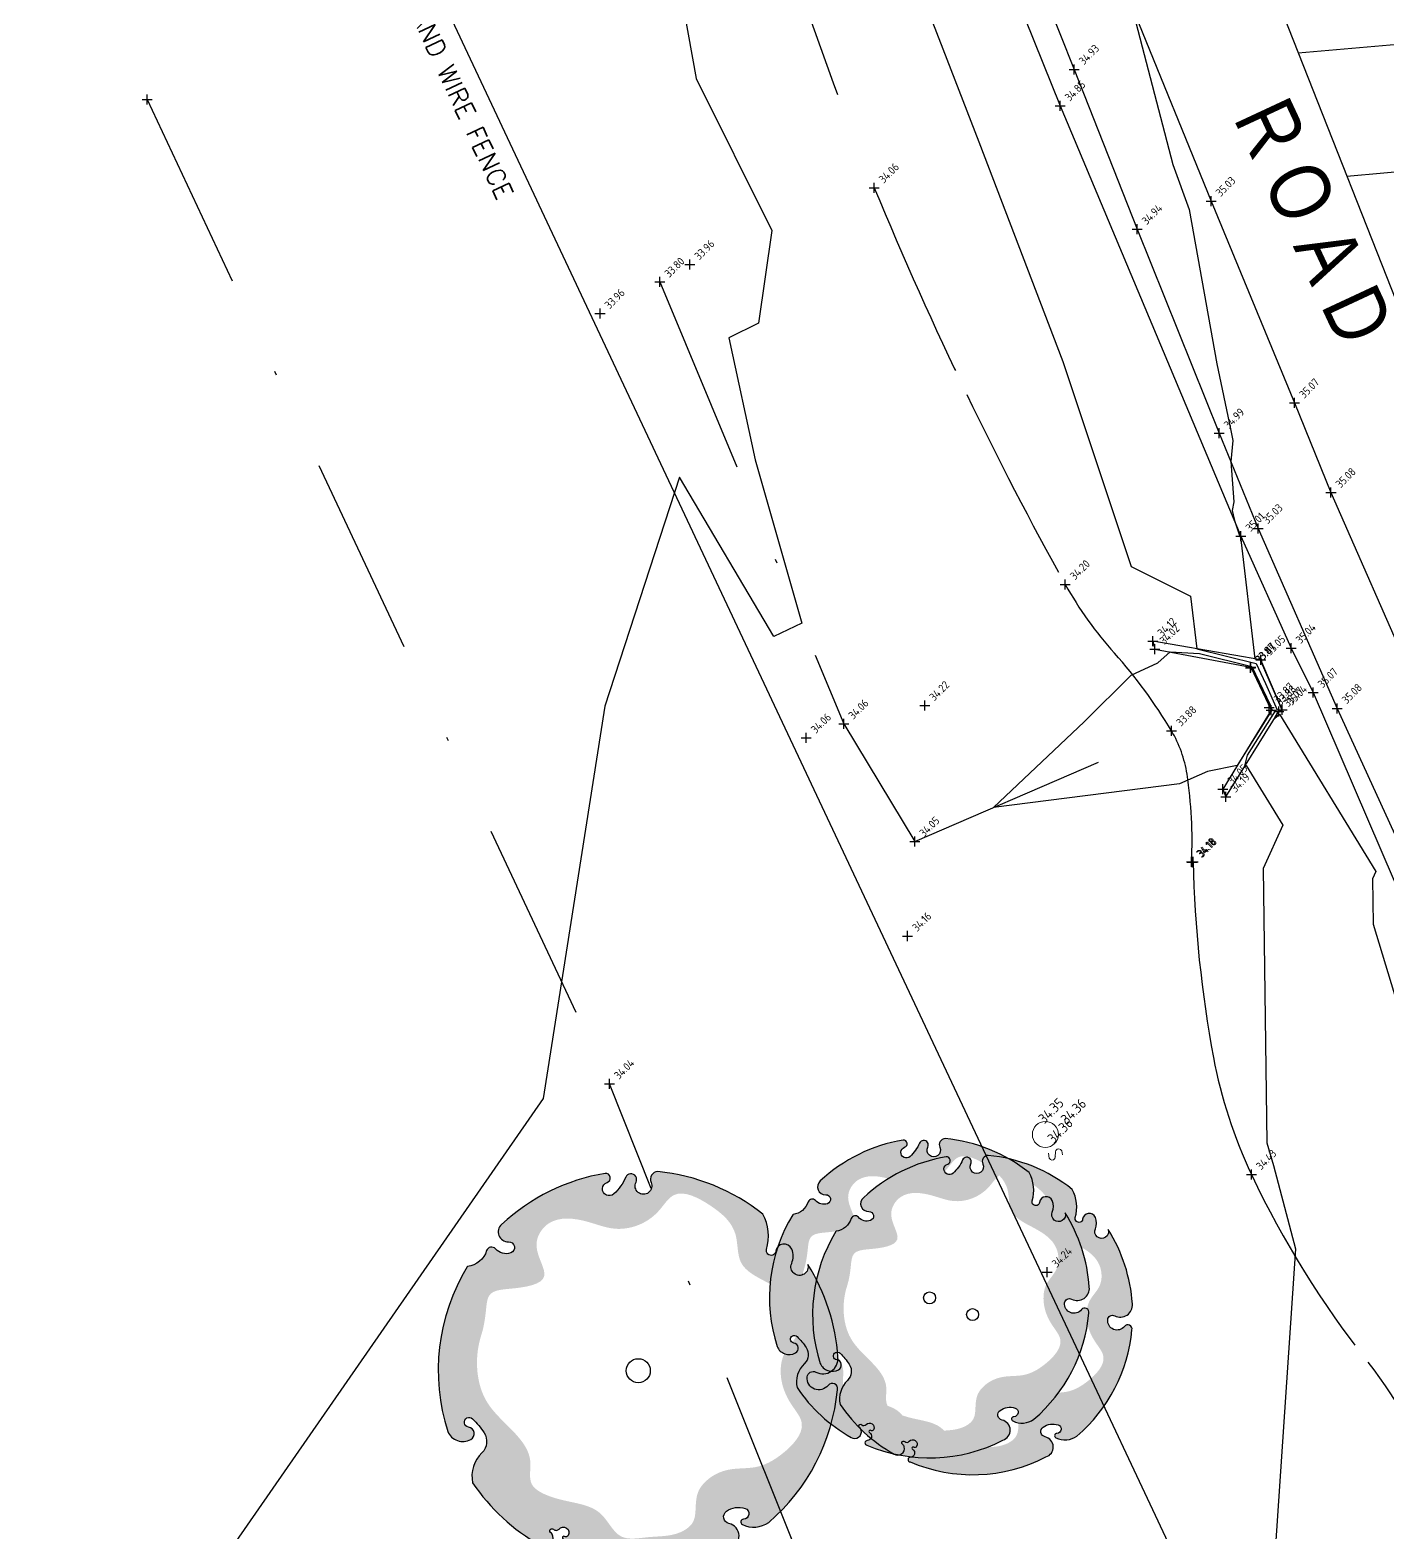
# Model space of a CAD drawing. Header units: metres. Extents: x 246075 to 247503, y 7418632 to 7419642.
# Drawn here: x 246805.18 to 246839.11, y 7419535.85 to 7419573.41 of the extents above; entities that cross this region are included whole.
import ezdxf
from ezdxf.enums import TextEntityAlignment as Align

# ---------------------------------------------------------------- set-up
doc = ezdxf.new("R2010")
doc.units = ezdxf.units.M
doc.linetypes.add('DASHDOT', pattern=[10, 5, -2.5, 0, -2.5])
for name, color, linetype in [('-TEXT', 7, 'Continuous'), ('103_TOE_OF_BATTER', 37, 'DASHDOT'), ('103_TOE_OF_BATTER-L', 37, 'DASHDOT'), ('103_TOE_OF_BATTER-S', 37, 'DASHDOT'), ('104_EXISTING_SURFACE-L', 35, 'Continuous'), ('104_EXISTING_SURFACE-S', 35, 'Continuous'), ('201_SINGLE_TREE-H', 63, 'Continuous'), ('201_SINGLE_TREE-S', 96, 'Continuous'), ('203_GROUP_TREES', 116, 'DASHDOT'), ('203_GROUP_TREES-L', 116, 'DASHDOT'), ('203_GROUP_TREES-S', 116, 'DASHDOT'), ('307_WING_WALL', 84, 'Continuous'), ('307_WING_WALL-L', 84, 'Continuous'), ('307_WING_WALL-S', 84, 'Continuous'), ('321_INVERT_OF_PIPE-L', 84, 'Continuous'), ('321_INVERT_OF_PIPE-S', 84, 'Continuous'), ('403_EDGE_OF_BITUMEN', 8, 'Continuous'), ('403_EDGE_OF_BITUMEN-L', 8, 'Continuous'), ('403_EDGE_OF_BITUMEN-S', 8, 'Continuous'), ('418_LANE_LINE_SOLID', 53, 'Continuous'), ('418_LANE_LINE_SOLID-L', 53, 'Continuous'), ('418_LANE_LINE_SOLID-S', 53, 'Continuous'), ('903_FENCE', 24, 'FENCELINE'), ('Surface_Contours_Major', 4, 'Continuous'), ('Surface_Contours_Minor', 253, 'Continuous')]:
    doc.layers.add(name, color=color, linetype=linetype)
doc.layers.add('741_SEWER_PIT-L', color=7, linetype='Continuous', true_color=0xfffd66)
doc.layers.add('EX-SEWER_PIT_(SLS)', color=7, linetype='Continuous', true_color=0xfffd66)
doc.styles.add('BOLD', font='ARIALN.TTF')
doc.styles.add('ISO', font='iso.shx')
doc.styles.add('ISO2.5', font='isocp.shx', dxfattribs={"height": 2.5})
doc.styles.get("Standard").update_dxf_attribs({"font": 'SIMPLEX.shx'})
doc.linetypes.add('FENCELINE', pattern='A,0.5,-0.2,["/",Standard,S=0.1,R=0,X=0,Y=-0.05],-0.25', length=0.95)

# ---------------------------------------------------------------- blocks, each defined once
blk = doc.blocks.new('CROSS')
at = {"color": 0, "linetype": 'Continuous'}
for p, q in [((-0.5, 0), (0.5, 0)), ((0, -0.5), (0, 0.5))]:
    blk.add_line(p, q, dxfattribs=at)
blk = doc.blocks.new('201T')
at = {"layer": '201_SINGLE_TREE-S'}
blk.add_circle((0, 0), 0.5, dxfattribs=at)
blk = doc.blocks.new('201C')
at = {"layer": '201_SINGLE_TREE-H', "transparency": 33554534}
h = blk.add_hatch(color=256, dxfattribs=at)
h.paths.add_polyline_path([(-0.3717, -0.3344, 0.222926), (0.0196, -0.4996, 0.770799), (0.0439, -0.4417, -0.650302), (0.0511, -0.4116, -0.234737), (0.0964, -0.4247, -0.847312), (0.0816, -0.4475, 0.78443), (0.0732, -0.4583, 0.276934), (0.1352, -0.4813, 0.193599), (0.4309, -0.2536, 0.800435), (0.4144, -0.2337, -0.75216), (0.3757, -0.1925, -0.528914), (0.4006, -0.1909, 0.594112), (0.4663, -0.1804, 0.123805), (0.4962, 0.0616, -1.41759), (0.4607, 0.0811, 0.206906), (0.4758, 0.1133, 0.759729), (0.4374, 0.1252, -1.073307), (0.4187, 0.1392, 0.194379), (0.4474, 0.2231, 0.144612), (0.2544, 0.4304, 0.53339), (0.2277, 0.4128, -1.592592), (0.1939, 0.4293, 1.030038), (0.1758, 0.4513, -0.10361), (0.1314, 0.4262, -1.238487), (0.1282, 0.4593, 0.884725), (0.1336, 0.4818, 0.147549), (-0.1551, 0.4753, 0.71725), (-0.1579, 0.4291, -0.864032), (-0.1646, 0.4015, -0.310704), (-0.1946, 0.4266, 0.58143), (-0.2167, 0.4321, -0.281558), (-0.2766, 0.4162), (-0.2775, 0.4159, 0.217121), (-0.4959, 0.0634), (-0.4959, 0.0634, 0.440011), (-0.4522, 0.021, 0.723973), (-0.4442, 0.0516, -1.384648), (-0.4262, 0.0659, -0.051107), (-0.4149, 0.0223, -0.361502), (-0.441, -0.0208, 0.256822), (-0.4937, -0.0791, 0.116166), (-0.4065, -0.2911, 0.67803), (-0.3682, -0.2843, 0.170035), (-0.3696, -0.274, -1.054701), (-0.3596, -0.2696, 0.431903), (-0.3468, -0.2749, -0.910728), (-0.3329, -0.2993, -0.42046), (-0.3418, -0.2976, 1.007885), (-0.3479, -0.3018, -0.766634), (-0.3646, -0.3216, 0.938602), (-0.3717, -0.3344)])
edge = h.paths.add_edge_path(flags=16)
edge.add_spline(control_points=[(-0.3177, 0.2468), (-0.303, 0.2628), (-0.2856, 0.2893), (-0.256, 0.3411), (-0.1928, 0.3155), (-0.0921, 0.286), (-0.1162, 0.3941), (-0.0359, 0.4462), (0.0392, 0.3985), (0.1028, 0.3299), (0.1957, 0.3214), (0.2784, 0.3804), (0.3442, 0.2961), (0.3785, 0.2147), (0.3303, 0.1307), (0.3915, 0.0592), (0.4378, -0.0139), (0.4055, -0.0919), (0.3459, -0.1091), (0.3102, -0.1666), (0.3057, -0.2282), (0.3286, -0.3091), (0.2408, -0.3447), (0.1647, -0.3496), (0.103, -0.3142), (0.0463, -0.3153), (0.0047, -0.3356), (-0.0139, -0.3682), (-0.0327, -0.4069), (-0.0927, -0.4151), (-0.1463, -0.3868), (-0.23, -0.3665), (-0.2245, -0.2773), (-0.2864, -0.2294), (-0.3344, -0.1941), (-0.3737, -0.1409), (-0.3276, -0.0866), (-0.344, -0.0009), (-0.3866, 0.0828), (-0.3665, 0.1796), (-0.3359, 0.2271), (-0.3177, 0.2468)], knot_values=[0, 0, 0, 0, 0.064972, 0.101243, 0.15652, 0.245586, 0.324463, 0.387907, 0.486094, 0.554514, 0.671826, 0.728629, 0.823661, 0.919885, 0.989953, 1.075257, 1.171704, 1.23593, 1.293575, 1.346478, 1.426142, 1.479146, 1.570817, 1.644481, 1.712561, 1.774901, 1.807, 1.846291, 1.885582, 1.928182, 2.007036, 2.074591, 2.151638, 2.226455, 2.293426, 2.340744, 2.397548, 2.47317, 2.587294, 2.673595, 2.754259, 2.754259, 2.754259, 2.754259], degree=3, periodic=0)
at = {"layer": '201_SINGLE_TREE-S'}
blk.add_lwpolyline([(-0.3717, -0.3344, 0.222926), (0.0196, -0.4996, 0.770799), (0.0439, -0.4417, -0.650302), (0.0511, -0.4116, -0.234737), (0.0964, -0.4247, -0.847312), (0.0816, -0.4475, 0.78443), (0.0732, -0.4583, 0.276934), (0.1352, -0.4813, 0.193599), (0.4309, -0.2536, 0.800435), (0.4144, -0.2337, -0.75216), (0.3757, -0.1925, -0.528914), (0.4006, -0.1909, 0.594112), (0.4663, -0.1804, 0.123805), (0.4962, 0.0616, -1.41759), (0.4607, 0.0811, 0.206906), (0.4758, 0.1133, 0.759729), (0.4374, 0.1252, -1.073307), (0.4187, 0.1392, 0.194379), (0.4474, 0.2231, 0.144612), (0.2544, 0.4304, 0.53339), (0.2277, 0.4128, -1.592592), (0.1939, 0.4293, 1.030038), (0.1758, 0.4513, -0.10361), (0.1314, 0.4262, -1.238487), (0.1282, 0.4593, 0.884725), (0.1336, 0.4818, 0.147549), (-0.1551, 0.4753, 0.71725), (-0.1579, 0.4291, -0.864032), (-0.1646, 0.4015, -0.310704), (-0.1946, 0.4266, 0.58143), (-0.2167, 0.4321, -0.281558), (-0.2766, 0.4162), (-0.2775, 0.4159, 0.217121), (-0.4959, 0.0634), (-0.4959, 0.0634, 0.440011), (-0.4522, 0.021, 0.723973), (-0.4442, 0.0516, -1.384648), (-0.4262, 0.0659, -0.051107), (-0.4149, 0.0223, -0.361502), (-0.441, -0.0208, 0.256822), (-0.4937, -0.0791, 0.116166), (-0.4065, -0.2911, 0.67803), (-0.3682, -0.2843, 0.170035), (-0.3696, -0.274, -1.054701), (-0.3596, -0.2696, 0.431903), (-0.3468, -0.2749, -0.910728), (-0.3329, -0.2993, -0.42046), (-0.3418, -0.2976, 1.007885), (-0.3479, -0.3018, -0.766634), (-0.3646, -0.3216, 0.938602), (-0.3717, -0.3344)], format="xyb", dxfattribs=at)
blk = doc.blocks.new('SEWA')
at = {"color": 0, "linetype": 'Continuous', "lineweight": 13}
for p, q in [((0.471, 0.153), (0.46, 0.114)), ((0.46, 0.114), (0.477, 0.07)), ((0.499, 0.186), (0.471, 0.153)), ((0.477, 0.07), (0.504, 0.042)), ((0.543, 0.197), (0.499, 0.186)), ((0.504, 0.042), (0.615, -0.013)), ((0.643, 0.175), (0.543, 0.197)), ((0.46, -0.124), (0.582, -0.163)), ((0.582, -0.163), (0.621, -0.152)), ((0.582, -0.163), (0.587, -0.163)), ((0.615, -0.013), (0.621, -0.013)), ((0.648, -0.041), (0.615, -0.013)), ((0.615, -0.013), (0.621, -0.013)), ((0.621, -0.152), (0.654, -0.124)), ((0.659, -0.08), (0.648, -0.041)), ((0.654, -0.124), (0.659, -0.08))]:
    blk.add_line(p, q, dxfattribs=at)
blk.add_circle((0, 0), 0.325, dxfattribs=at)

msp = doc.modelspace()

# ---------------------------------------------------------------- hatches: boundary and pattern name
at = {"layer": '418_LANE_LINE_SOLID'}
h = msp.add_hatch(dxfattribs=at)
h.set_pattern_fill('ANSI31', color=256, angle=320, style=0)
h.paths.add_polyline_path([(246836.371, 7419574.088), (246840.626, 7419563.308), (246844.434, 7419565.115), (246839.37, 7419574.346), (246831.612, 7419586.043), (246836.371, 7419574.088), (246839.37, 7419574.346), (246832.996, 7419586.198), (246826.623, 7419598.395), (246831.612, 7419586.043), (246832.187, 7419587.678), (246831.161, 7419589.485), (246832.996, 7419586.198), (246832.187, 7419587.678), (246831.161, 7419589.485), (246824.81, 7419602.985), (246826.623, 7419598.395)])

# ---------------------------------------------------------------- linework, layer by layer
at = {"layer": '103_TOE_OF_BATTER'}
for points in [[(246812.966, 7419598.889, -0.000238), (246815.143, 7419594.59, -0.000585), (246816.026, 7419592.839, -0.00013), (246821.364, 7419582.213, -0.000919), (246822.114, 7419580.712, -0.042843), (246823.76, 7419576.543, 0.02555), (246826.273, 7419569.471, 0.014075), (246828.585, 7419564.303, 0.014903), (246831.048, 7419559.556, 0.055887), (246832.274, 7419557.839, -0.04889), (246833.702, 7419555.898, -0.096467), (246834.089, 7419554.816, -0.050169), (246834.202, 7419552.625)], [(246834.239, 7419552.627, 0.040194), (246834.751, 7419547.734, 0.064478), (246835.699, 7419544.81, 0.056757), (246838.612, 7419540.119, -0.080914), (246840.501, 7419536.722, -0.06733), (246841.171, 7419533.605, 0.076973), (246841.81, 7419530.887, 0.094817), (246845.391, 7419525.344, -0.081421), (246849.722, 7419519.016, -0.006813), (246853.005, 7419511.744, 0.009457), (246855.398, 7419506.517, 0.005045), (246859.112, 7419498.988, -0.01068), (246860.827, 7419495.412, -0.014918), (246861.912, 7419492.817, 0.022741), (246862.65, 7419491.125, 0.002635), (246863.78, 7419488.857, -0.001545), (246865.716, 7419484.994, -0.001082)]]:
    msp.add_lwpolyline(points, format="xyb", dxfattribs=at)
msp.add_lwpolyline([(246820.914, 7419567.116), (246825.512, 7419556.072), (246827.284, 7419553.135), (246833.702, 7419555.898)], dxfattribs=at)
at = {"layer": '203_GROUP_TREES'}
for p in [(246808.1, 7419571.673), (246824.459, 7419535.087)]:
    msp.add_line(p, (246819.656, 7419547.074), dxfattribs=at)
at = {"layer": '307_WING_WALL'}
for p, q in [((246835.932, 7419557.671), (246833.233, 7419558.138)), ((246833.233, 7419558.138), (246833.288, 7419557.941)), ((246833.288, 7419557.941), (246835.682, 7419557.486)), ((246835.682, 7419557.486), (246836.191, 7419556.417)), ((246836.47, 7419556.422), (246835.932, 7419557.671)), ((246836.191, 7419556.417), (246834.983, 7419554.442)), ((246835.061, 7419554.245), (246836.382, 7419556.384)), ((246836.382, 7419556.384), (246836.47, 7419556.422)), ((246834.983, 7419554.442), (246835.061, 7419554.245))]:
    msp.add_line(p, q, dxfattribs=at)
at = {"layer": '403_EDGE_OF_BITUMEN'}
for p, q in [((246826.018, 7419583.696), (246830.922, 7419571.52)), ((246830.922, 7419571.52), (246835.437, 7419560.764)), ((246835.437, 7419560.764), (246836.689, 7419557.961)), ((246836.689, 7419557.961), (246837.243, 7419556.857)), ((246837.243, 7419556.857), (246839.268, 7419552.152))]:
    msp.add_line(p, q, dxfattribs=at)
at = {"layer": '418_LANE_LINE_SOLID'}
for p, q in [((246826.535, 7419584.37), (246831.271, 7419572.427)), ((246836.371, 7419574.088), (246840.626, 7419563.308)), ((246832.787, 7419573.818), (246834.69, 7419569.135)), ((246831.271, 7419572.427), (246832.843, 7419568.432)), ((246834.69, 7419569.135), (246836.777, 7419564.094)), ((246832.843, 7419568.432), (246834.896, 7419563.336)), ((246836.777, 7419564.094), (246837.687, 7419561.854)), ((246834.896, 7419563.336), (246835.867, 7419560.957)), ((246837.687, 7419561.854), (246839.739, 7419557.17)), ((246835.867, 7419560.957), (246837.842, 7419556.458)), ((246837.842, 7419556.458), (246839.687, 7419552.415))]:
    msp.add_line(p, q, dxfattribs=at)
at = {"layer": '903_FENCE'}
msp.add_line((246894.022, 7419407.224), (246805.341, 7419595.732), dxfattribs=at)
at = {"layer": 'Surface_Contours_Major'}
for points, elevation in [([(246813.319, 7419599.146), (246813.533, 7419598.624), (246816.086, 7419592.868), (246816.131, 7419592.741), (246816.62, 7419591.654), (246820.422, 7419579.963), (246821.822, 7419572.201), (246823.713, 7419568.405), (246823.382, 7419566.087), (246822.639, 7419565.717), (246823.299, 7419562.669), (246824.461, 7419558.593), (246823.76, 7419558.258), (246821.409, 7419562.234), (246819.539, 7419556.512), (246817.996, 7419546.71), (246794.804, 7419513.278)], 34), ([(246832.756, 7419573.789), (246833.736, 7419570.053), (246834.141, 7419568.926), (246834.834, 7419565.072), (246835.174, 7419563.448), (246835.232, 7419563.157), (246835.183, 7419562.63), (246835.256, 7419561.625), (246835.221, 7419561.402), (246835.273, 7419561.155), (246835.406, 7419560.755), (246835.423, 7419560.746), (246835.785, 7419557.696), (246835.921, 7419557.662), (246835.942, 7419557.616), (246836.46, 7419556.421), (246836.37, 7419556.385), (246836.281, 7419556.244), (246836.272, 7419556.205), (246836.4, 7419556.313), (246838.807, 7419552.381), (246838.725, 7419552.203), (246838.741, 7419551.069), (246840.092, 7419546.615)], 35)]:
    msp.add_lwpolyline(points, dxfattribs=dict(at, elevation=elevation))
at = {"layer": 'Surface_Contours_Major', "elevation": 34}
msp.add_lwpolyline([(246831.52, 7419556.121), (246832.691, 7419557.29), (246833.357, 7419557.595), (246833.667, 7419557.869), (246834.399, 7419557.827), (246835.709, 7419557.506), (246836.163, 7419556.547), (246836.22, 7419556.417), (246836.21, 7419556.413), (246835.344, 7419555.033), (246834.597, 7419554.88), (246833.904, 7419554.575), (246829.251, 7419553.982)], close=True, dxfattribs=at)
at = {"layer": 'Surface_Contours_Minor', "elevation": 34.5}
msp.add_lwpolyline([(246826.932, 7419575.682), (246828.884, 7419570.622), (246830.989, 7419565.13), (246832.691, 7419560.008), (246834.18, 7419559.265), (246834.337, 7419557.946), (246835.815, 7419557.584), (246836.053, 7419557.082), (246836.34, 7419556.419), (246836.29, 7419556.399), (246835.596, 7419555.293), (246835.519, 7419554.987), (246835.568, 7419555.028), (246836.48, 7419553.538), (246835.988, 7419552.461), (246836.082, 7419545.598), (246836.252, 7419545.037), (246836.803, 7419542.949), (246836.25, 7419534.795)], dxfattribs=at)

# ---------------------------------------------------------------- block references
at = {"layer": '103_TOE_OF_BATTER-S', "xscale": 0.25, "yscale": 0.25, "zscale": 0.25}
for p in [(246826.273, 7419569.471), (246820.914, 7419567.116), (246831.048, 7419559.556), (246825.512, 7419556.072), (246833.702, 7419555.898), (246827.284, 7419553.135), (246834.202, 7419552.625), (246834.239, 7419552.627), (246835.699, 7419544.81)]:
    msp.add_blockref('CROSS', p, dxfattribs=at)
at = {"layer": '104_EXISTING_SURFACE-S', "xscale": 0.25, "yscale": 0.25, "zscale": 0.25}
for p in [(246821.663, 7419567.552), (246819.42, 7419566.328), (246827.535, 7419556.53), (246824.576, 7419555.72), (246834.217, 7419552.617), (246827.106, 7419550.771), (246830.593, 7419542.372)]:
    msp.add_blockref('CROSS', p, dxfattribs=at)
at = {"layer": '201_SINGLE_TREE-S', "rotation": 25}
for name, p, xscale, yscale, zscale in [('201C', (246827.656, 7419541.727), 8, 8, 8), ('201C', (246820.377, 7419539.908), 10, 10, 10), ('201C', (246828.732, 7419541.308), 8, 8, 8), ('201T', (246827.656, 7419541.727), 0.3, 0.3, 0.3), ('201T', (246828.732, 7419541.308), 0.3, 0.3, 0.3), ('201T', (246820.377, 7419539.908), 0.6, 0.6, 0.6)]:
    msp.add_blockref(name, p, dxfattribs=dict(at, xscale=xscale, yscale=yscale, zscale=zscale))
at = {"layer": '203_GROUP_TREES-S', "xscale": 0.25, "yscale": 0.25, "zscale": 0.25}
for p in [(246808.1, 7419571.673), (246819.656, 7419547.074)]:
    msp.add_blockref('CROSS', p, dxfattribs=at)
at = {"layer": '307_WING_WALL-S', "xscale": 0.25, "yscale": 0.25, "zscale": 0.25}
for p in [(246833.233, 7419558.138), (246833.288, 7419557.941), (246835.932, 7419557.671), (246835.682, 7419557.486), (246836.191, 7419556.417), (246836.382, 7419556.384), (246836.47, 7419556.422), (246834.983, 7419554.442), (246835.061, 7419554.245)]:
    msp.add_blockref('CROSS', p, dxfattribs=at)
at = {"layer": '321_INVERT_OF_PIPE-S', "xscale": 0.25, "yscale": 0.25, "zscale": 0.25}
for p in [(246835.675, 7419557.47), (246836.141, 7419556.484)]:
    msp.add_blockref('CROSS', p, dxfattribs=at)
at = {"layer": '403_EDGE_OF_BITUMEN-S', "xscale": 0.25, "yscale": 0.25, "zscale": 0.25}
for p in [(246830.922, 7419571.52), (246835.437, 7419560.764), (246836.689, 7419557.961), (246837.243, 7419556.857)]:
    msp.add_blockref('CROSS', p, dxfattribs=at)
at = {"layer": '418_LANE_LINE_SOLID-S', "xscale": 0.25, "yscale": 0.25, "zscale": 0.25}
for p in [(246831.271, 7419572.427), (246834.69, 7419569.135), (246832.843, 7419568.432), (246836.777, 7419564.094), (246834.896, 7419563.336), (246837.687, 7419561.854), (246835.867, 7419560.957), (246837.842, 7419556.458)]:
    msp.add_blockref('CROSS', p, dxfattribs=at)
at = {"layer": 'EX-SEWER_PIT_(SLS)', "lineweight": 30, "rotation": 295}
msp.add_blockref('SEWA', (246830.549, 7419545.812), dxfattribs=at)

# ---------------------------------------------------------------- texts
at = {"layer": '-TEXT', "style": 'BOLD'}
msp.add_text('N O R M A N               R O A D', height=1.5, rotation=295, dxfattribs=at).set_placement((246832.956, 7419576.104), align=Align.CENTER)
at = {"layer": '-TEXT'}
msp.add_text('STEEL POST AND WIRE FENCE', height=0.45, rotation=294.9716, dxfattribs=at).set_placement((246814.965, 7419573.205), align=Align.CENTER)
at = {"layer": '103_TOE_OF_BATTER-L', "style": 'ISO2.5'}
for s, p in [('34.06', (246826.44, 7419569.639)), ('33.80', (246821.081, 7419567.283)), ('34.20', (246831.216, 7419559.724)), ('34.06', (246825.679, 7419556.239)), ('33.88', (246833.869, 7419556.065)), ('34.05', (246827.451, 7419553.303)), ('34.18', (246834.37, 7419552.792)), ('34.18', (246834.406, 7419552.794)), ('34.43', (246835.867, 7419544.977))]:
    msp.add_text(s, height=0.2, rotation=45, dxfattribs=at).set_placement(p, align=Align.MIDDLE_LEFT)
at = {"layer": '104_EXISTING_SURFACE-L', "style": 'ISO2.5'}
for s, p in [('33.96', (246821.83, 7419567.719)), ('33.96', (246819.587, 7419566.495)), ('34.22', (246827.702, 7419556.698)), ('34.06', (246824.744, 7419555.888)), ('34.18', (246834.384, 7419552.784)), ('34.16', (246827.273, 7419550.938)), ('34.24', (246830.761, 7419542.54))]:
    msp.add_text(s, height=0.2, rotation=45, dxfattribs=at).set_placement(p, align=Align.MIDDLE_LEFT)
at = {"layer": '203_GROUP_TREES-L', "style": 'ISO2.5'}
msp.add_text('34.04', height=0.2, rotation=45, dxfattribs=at).set_placement((246819.823, 7419547.242), align=Align.MIDDLE_LEFT)
at = {"layer": '307_WING_WALL-L', "style": 'ISO2.5'}
for s, p in [('34.12', (246833.401, 7419558.305)), ('34.02', (246833.455, 7419558.109)), ('33.87', (246835.849, 7419557.654)), ('35.05', (246836.099, 7419557.838)), ('33.88', (246836.358, 7419556.584)), ('35.07', (246836.549, 7419556.551)), ('35.04', (246836.638, 7419556.589)), ('34.05', (246835.151, 7419554.61)), ('34.19', (246835.229, 7419554.412))]:
    msp.add_text(s, height=0.2, rotation=45, dxfattribs=at).set_placement(p, align=Align.MIDDLE_LEFT)
at = {"layer": '321_INVERT_OF_PIPE-L', "style": 'ISO2.5'}
for p in [(246835.842, 7419557.637), (246836.308, 7419556.652)]:
    msp.add_text('33.87', height=0.2, rotation=45, dxfattribs=at).set_placement(p, align=Align.MIDDLE_LEFT)
at = {"layer": '403_EDGE_OF_BITUMEN-L', "style": 'ISO2.5'}
for s, p in [('34.85', (246831.089, 7419571.687)), ('35.01', (246835.605, 7419560.931)), ('35.04', (246836.857, 7419558.129)), ('35.07', (246837.41, 7419557.025))]:
    msp.add_text(s, height=0.2, rotation=45, dxfattribs=at).set_placement(p, align=Align.MIDDLE_LEFT)
at = {"layer": '418_LANE_LINE_SOLID-L', "style": 'ISO2.5'}
for s, p in [('34.93', (246831.439, 7419572.595)), ('35.03', (246834.857, 7419569.303)), ('34.94', (246833.01, 7419568.6)), ('35.07', (246836.945, 7419564.261)), ('34.99', (246835.064, 7419563.503)), ('35.08', (246837.854, 7419562.021)), ('35.03', (246836.034, 7419561.124)), ('35.08', (246838.009, 7419556.626))]:
    msp.add_text(s, height=0.2, rotation=45, dxfattribs=at).set_placement(p, align=Align.MIDDLE_LEFT)
at = {"layer": '741_SEWER_PIT-L', "style": 'ISO'}
for s, p in [('34.35', (246830.44, 7419546.154)), ('34.36', (246831.001, 7419546.14)), ('34.36', (246830.666, 7419545.656))]:
    msp.add_text(s, height=0.25, rotation=45, dxfattribs=at).set_placement(p, align=Align.MIDDLE_LEFT)

doc.saveas('drawing.dxf')
